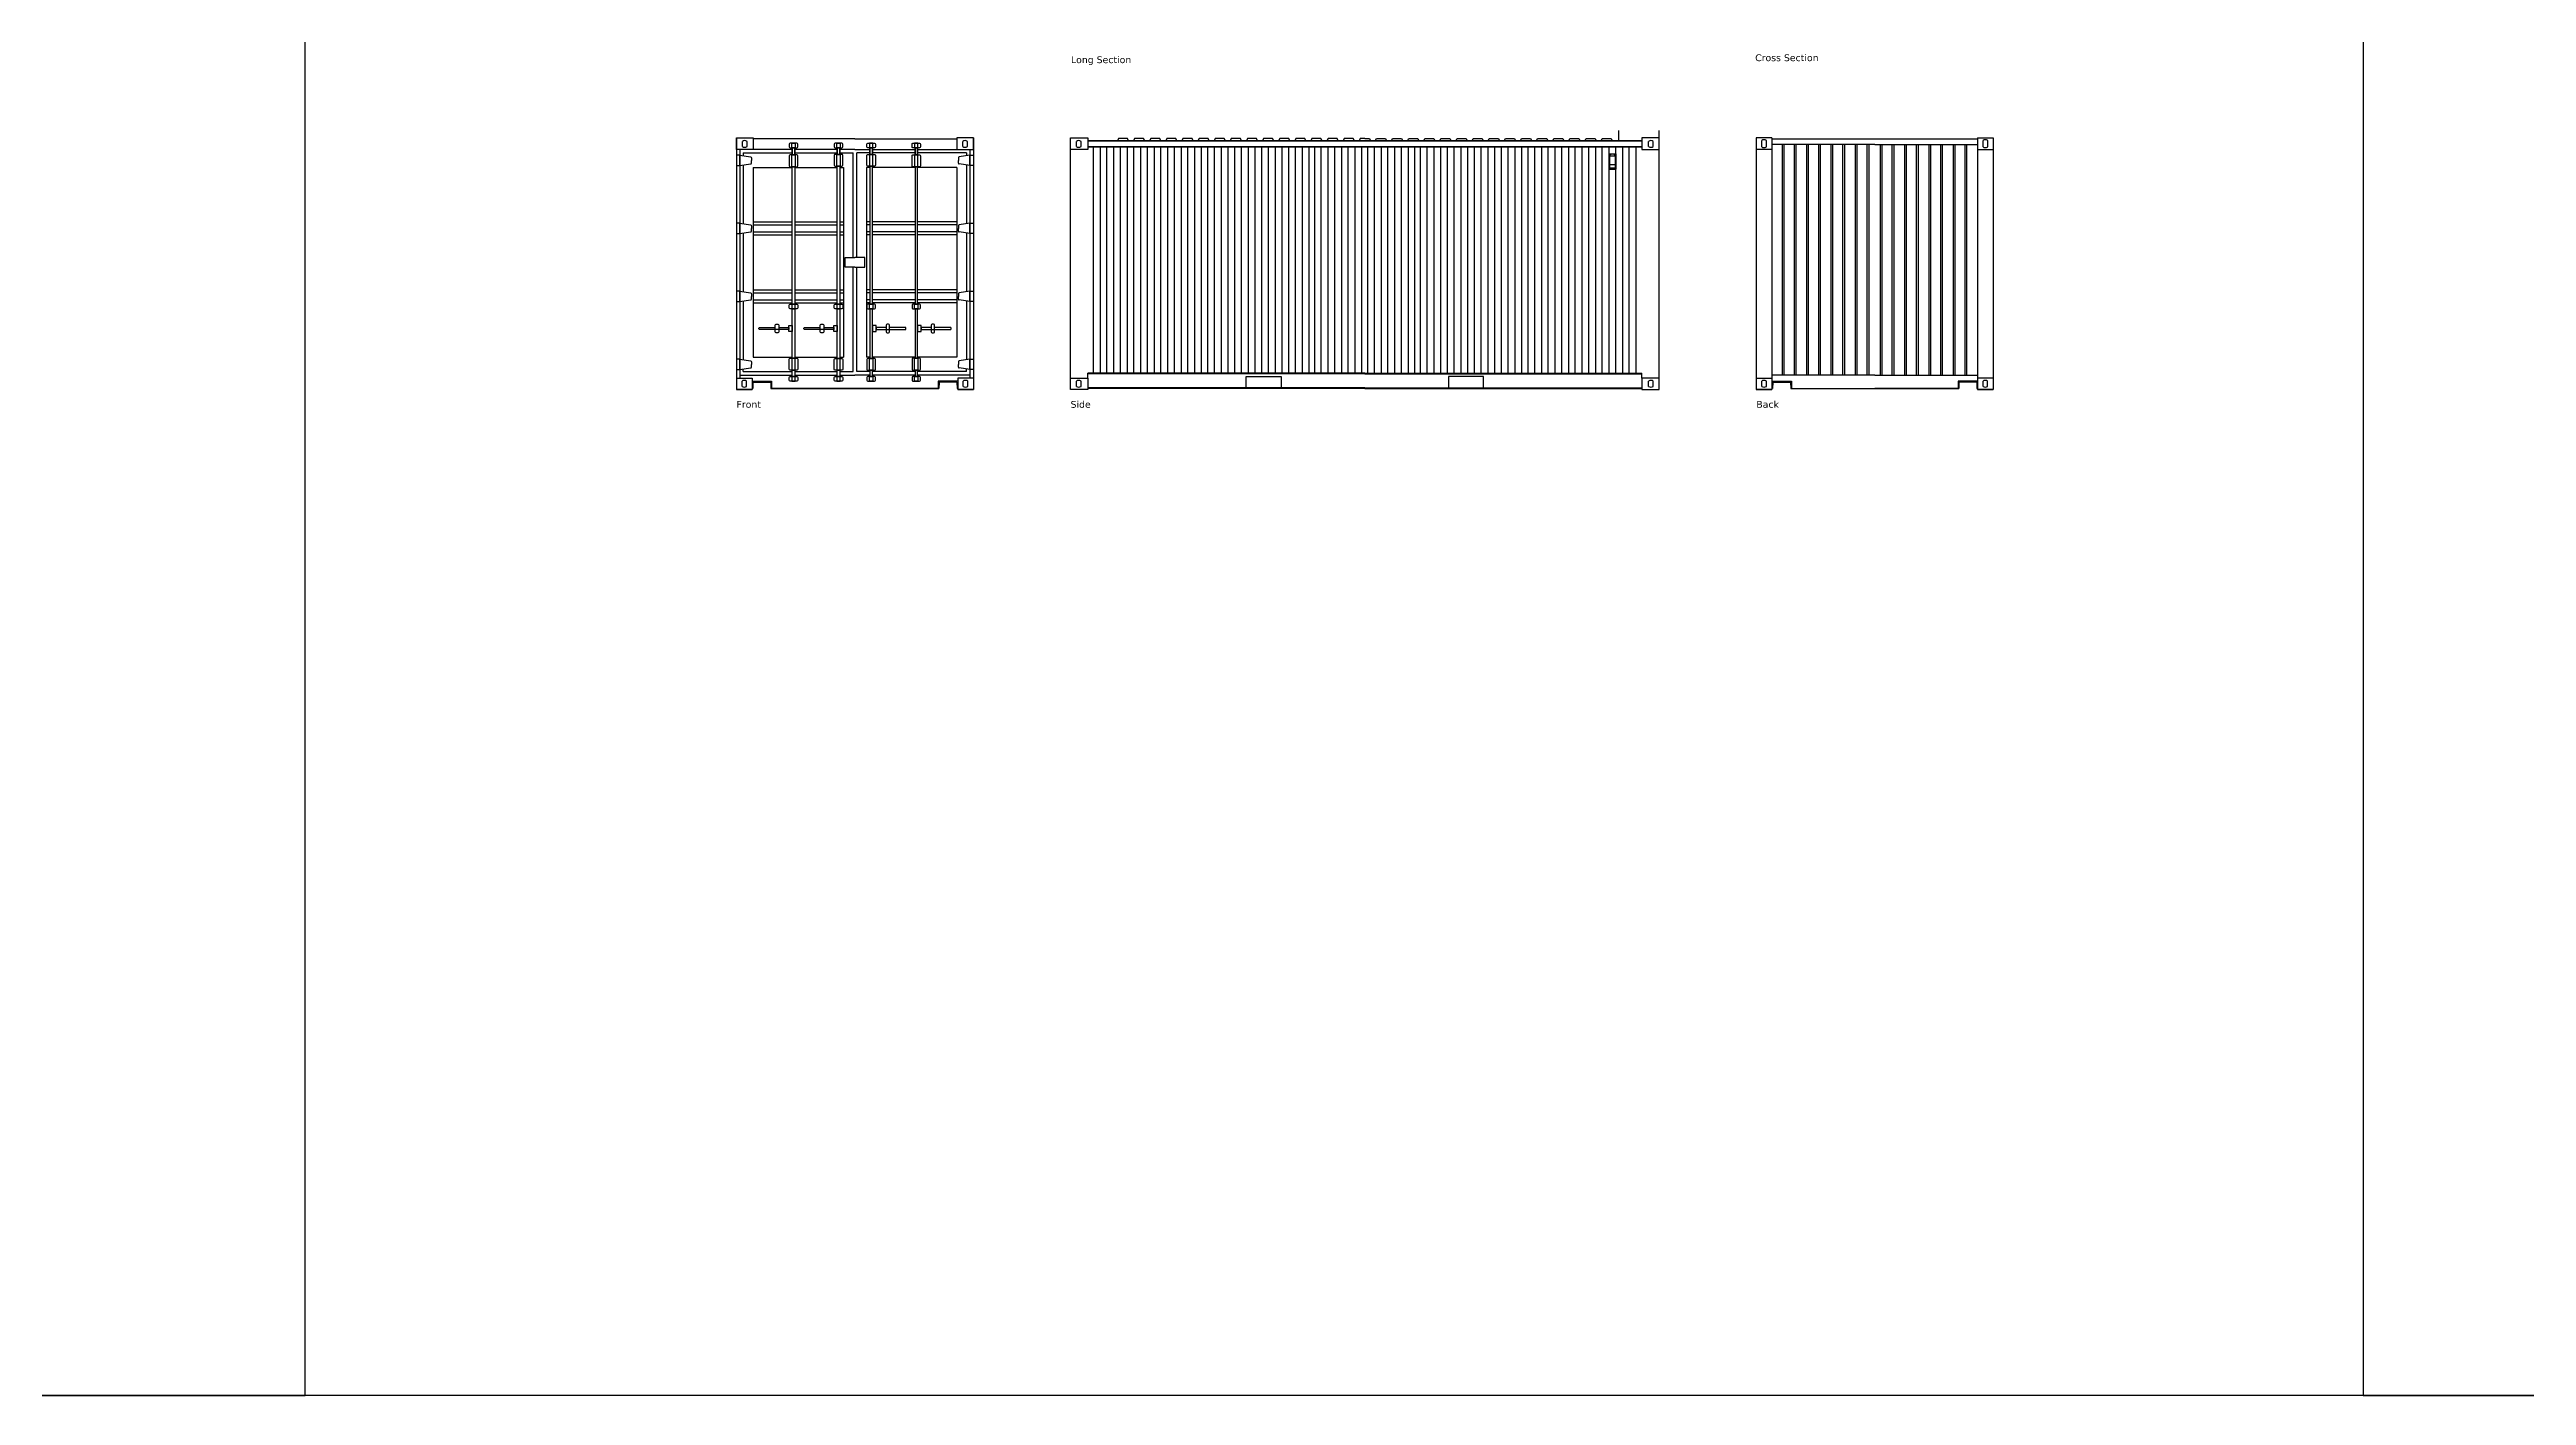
# Model space of a CAD drawing. Header units: millimetres. Extents: x -114891 to 6090, y -66971 to -39451.
# Drawn here: x -81290 to -55797, y -66971 to -53116 of the extents above; entities that cross this region are included whole.
import ezdxf

# ---------------------------------------------------------------- set-up
doc = ezdxf.new("R2010")
doc.units = ezdxf.units.MM
doc.header["$LTSCALE"] = 0.05
for name, color, linetype in [('1', 7, 'Continuous'), ('3', 7, 'Continuous'), ('Yellow', 40, 'Continuous')]:
    doc.layers.add(name, color=color, linetype=linetype)
doc.layers.add('text', color=7, linetype='Continuous', lineweight=5)
doc.styles.add('Normal', font='verdana.ttf', dxfattribs={"height": 2})

msp = doc.modelspace()

# ---------------------------------------------------------------- linework, layer by layer
at = {"layer": '1'}
for p, q in [((-74220.012, -54026.402), (-74220.012, -56617.402)), ((-74220.012, -54026.402), (-74220.012, -56617.402)), ((-73001.012, -54036.402), (-74050.012, -54036.402)), ((-73001.012, -54036.402), (-71952.012, -54036.402)), ((-71782.012, -54026.402), (-71782.012, -56617.402)), ((-71782.012, -54026.402), (-71782.012, -56617.402)), ((-65140.012, -54057.402), (-65140.012, -53949.75)), ((-64724.012, -54026.402), (-64724.012, -53949.75)), ((-63724.012, -54026.402), (-63724.012, -56617.402)), ((-63724.012, -54026.402), (-63724.012, -56617.402)), ((-63563.012, -54026.402), (-63724.012, -54026.402)), ((-63563.012, -54026.402), (-63563.012, -56617.402)), ((-63563.012, -54035.402), (-61447.012, -54035.402)), ((-61447.012, -54026.402), (-61447.012, -56617.402)), ((-61447.012, -54026.402), (-61286.012, -54026.402)), ((-61286.012, -54026.402), (-61286.012, -56617.402)), ((-61286.012, -54026.402), (-61286.012, -56617.402)), ((-74185.012, -54202.636), (-74220.012, -54202.636)), ((-74220.012, -54202.636), (-74220.012, -54310.974)), ((-74185.012, -54146.402), (-74185.012, -56497.402)), ((-74185.012, -54310.974), (-74185.012, -54202.636)), ((-74185.012, -54310.974), (-74074.728, -54294.651)), ((-73645.685, -54146.402), (-74169.532, -54146.402)), ((-74158.434, -54113.735), (-74158.434, -54061.488)), ((-74150.012, -54181.402), (-74150.012, -54208.524)), ((-74150.012, -54181.402), (-73645.685, -54181.402)), ((-74150.012, -54181.402), (-73645.685, -54181.402)), ((-74111.589, -54113.735), (-74111.589, -54061.488)), ((-74066.021, -54284.735), (-74066.021, -54257.92)), ((-73182.286, -54146.402), (-73619.339, -54146.402)), ((-73619.339, -54181.402), (-73182.286, -54181.402)), ((-73001.012, -54146.402), (-73155.94, -54146.402)), ((-73155.94, -54181.402), (-73019.012, -54181.402)), ((-73019.012, -55256.902), (-73019.012, -54181.402)), ((-73001.012, -54146.402), (-72846.083, -54146.402)), ((-72846.083, -54181.402), (-72983.012, -54181.402)), ((-72983.012, -55256.902), (-72983.012, -54181.402)), ((-72819.737, -54146.402), (-72382.685, -54146.402)), ((-72382.685, -54181.402), (-72819.737, -54181.402)), ((-72356.339, -54146.402), (-71832.492, -54146.402)), ((-71852.012, -54181.402), (-72356.339, -54181.402)), ((-71852.012, -54181.402), (-72356.339, -54181.402)), ((-71936.003, -54284.735), (-71936.003, -54257.92)), ((-71817.012, -54310.974), (-71927.296, -54294.651)), ((-71890.434, -54113.735), (-71890.434, -54061.488)), ((-71852.012, -54181.402), (-71852.012, -54208.524)), ((-71843.589, -54113.735), (-71843.589, -54061.488)), ((-71817.012, -54146.402), (-71817.012, -56497.402)), ((-71817.012, -54202.636), (-71782.012, -54202.636)), ((-71817.012, -54310.974), (-71817.012, -54202.636)), ((-71782.012, -54202.636), (-71782.012, -54310.974)), ((-70782.012, -56617.402), (-70782.012, -54126.402)), ((-70720.434, -54113.735), (-70720.434, -54061.488)), ((-70673.589, -54113.735), (-70673.589, -54061.488)), ((-64902.012, -54057.402), (-70604.012, -54057.402)), ((-70604.012, -54057.402), (-64902.012, -54057.402)), ((-64902.012, -54117.402), (-70604.012, -54117.402)), ((-70604.012, -54117.402), (-64902.012, -54117.402)), ((-70544.012, -56447.902), (-70544.012, -54117.402)), ((-65239.012, -54189.402), (-65171.012, -54189.402)), ((-65239.012, -54189.402), (-65239.012, -54349.402)), ((-65171.012, -54189.402), (-65171.012, -54349.402)), ((-64962.012, -56447.902), (-64962.012, -54117.402)), ((-64832.434, -54113.735), (-64832.434, -54061.488)), ((-64785.589, -54113.735), (-64785.589, -54061.488)), ((-64724.012, -56617.402), (-64724.012, -54126.402)), ((-63563.012, -54144.402), (-63724.012, -54144.402)), ((-63667.434, -54116.644), (-63667.434, -54054.397)), ((-63620.589, -54116.644), (-63620.589, -54054.397)), ((-62505.012, -54095.402), (-63563.012, -54095.402)), ((-62505.012, -54095.402), (-61447.012, -54095.402)), ((-61447.012, -54144.402), (-61286.012, -54144.402)), ((-61389.434, -54116.644), (-61389.434, -54054.397)), ((-61342.589, -54116.644), (-61342.589, -54054.397)), ((-74220.012, -54310.974), (-74185.012, -54310.974)), ((-74150.012, -54305.794), (-74150.012, -54908.524)), ((-74050.012, -54331.402), (-74050.012, -56282.402)), ((-74050.012, -54331.402), (-73645.685, -54331.402)), ((-73619.339, -54331.402), (-73182.286, -54331.402)), ((-73155.94, -54331.402), (-73119.012, -54331.402)), ((-73119.012, -54331.402), (-73119.012, -56282.402)), ((-72846.083, -54331.402), (-72883.012, -54331.402)), ((-72883.012, -54331.402), (-72883.012, -56282.402)), ((-72382.685, -54331.402), (-72819.737, -54331.402)), ((-71952.012, -54331.402), (-72356.339, -54331.402)), ((-71952.012, -54331.402), (-71952.012, -56282.402)), ((-71852.012, -54305.794), (-71852.012, -54908.524)), ((-71782.012, -54310.974), (-71817.012, -54310.974)), ((-65239.012, -54349.402), (-65171.012, -54349.402)), ((-65232.842, -54300.676), (-65177.182, -54300.676)), ((-74185.012, -54902.636), (-74220.012, -54902.636)), ((-74220.012, -54902.636), (-74220.012, -55010.974)), ((-74220.012, -55010.974), (-74185.012, -55010.974)), ((-74185.012, -55010.974), (-74185.012, -54902.636)), ((-74185.012, -55010.974), (-74074.728, -54994.651)), ((-74150.012, -55005.794), (-74150.012, -55608.524)), ((-74066.021, -54984.735), (-74066.021, -54957.92)), ((-74050.012, -54889.902), (-73645.685, -54889.902)), ((-74050.012, -54921.902), (-73645.685, -54921.902)), ((-74050.012, -54991.902), (-73645.685, -54991.902)), ((-74050.012, -55023.902), (-73645.685, -55023.902)), ((-73619.339, -54889.902), (-73182.286, -54889.902)), ((-73619.339, -54921.902), (-73182.286, -54921.902)), ((-73619.339, -54991.902), (-73182.286, -54991.902)), ((-73619.339, -55023.902), (-73182.286, -55023.902)), ((-73155.94, -54889.902), (-73119.012, -54889.902)), ((-73155.94, -54921.902), (-73119.012, -54921.902)), ((-73155.94, -54991.902), (-73119.012, -54991.902)), ((-73155.94, -55023.902), (-73119.012, -55023.902)), ((-72846.083, -54889.902), (-72883.012, -54889.902)), ((-72846.083, -54921.902), (-72883.012, -54921.902)), ((-72846.083, -54991.902), (-72883.012, -54991.902)), ((-72846.083, -55023.902), (-72883.012, -55023.902)), ((-72382.685, -54889.902), (-72819.737, -54889.902)), ((-72382.685, -54921.902), (-72819.737, -54921.902)), ((-72382.685, -54991.902), (-72819.737, -54991.902)), ((-72382.685, -55023.902), (-72819.737, -55023.902)), ((-71952.012, -54889.902), (-72356.339, -54889.902)), ((-71952.012, -54921.902), (-72356.339, -54921.902)), ((-71952.012, -54991.902), (-72356.339, -54991.902)), ((-71952.012, -55023.902), (-72356.339, -55023.902)), ((-71936.003, -54984.735), (-71936.003, -54957.92)), ((-71817.012, -55010.974), (-71927.296, -54994.651)), ((-71852.012, -55005.794), (-71852.012, -55608.524)), ((-71817.012, -54902.636), (-71782.012, -54902.636)), ((-71817.012, -55010.974), (-71817.012, -54902.636)), ((-71782.012, -55010.974), (-71817.012, -55010.974)), ((-71782.012, -54902.636), (-71782.012, -55010.974)), ((-73019.012, -56432.402), (-73019.012, -55356.902)), ((-72983.012, -56432.402), (-72983.012, -55356.902)), ((-74185.012, -55602.636), (-74220.012, -55602.636)), ((-74220.012, -55602.636), (-74220.012, -55710.974)), ((-74220.012, -55710.974), (-74185.012, -55710.974)), ((-74185.012, -55710.974), (-74185.012, -55602.636)), ((-74185.012, -55710.974), (-74074.728, -55694.651)), ((-74150.012, -55705.794), (-74150.012, -56308.524)), ((-74066.021, -55684.735), (-74066.021, -55657.92)), ((-74050.012, -55589.902), (-73645.685, -55589.902)), ((-74050.012, -55621.902), (-73645.685, -55621.902)), ((-74050.012, -55691.902), (-73645.685, -55691.902)), ((-74050.012, -55723.902), (-73645.685, -55723.902)), ((-73619.339, -55589.902), (-73182.286, -55589.902)), ((-73619.339, -55621.902), (-73182.286, -55621.902)), ((-73619.339, -55691.902), (-73182.286, -55691.902)), ((-73619.339, -55723.902), (-73182.286, -55723.902)), ((-73155.94, -55589.902), (-73119.012, -55589.902)), ((-73155.94, -55621.902), (-73119.012, -55621.902)), ((-73155.94, -55691.902), (-73119.012, -55691.902)), ((-73155.94, -55723.902), (-73119.012, -55723.902)), ((-72846.083, -55589.902), (-72883.012, -55589.902)), ((-72846.083, -55621.902), (-72883.012, -55621.902)), ((-72846.083, -55691.902), (-72883.012, -55691.902)), ((-72846.083, -55723.902), (-72883.012, -55723.902)), ((-72382.685, -55589.902), (-72819.737, -55589.902)), ((-72382.685, -55621.902), (-72819.737, -55621.902)), ((-72382.685, -55691.902), (-72819.737, -55691.902)), ((-72382.685, -55723.902), (-72819.737, -55723.902)), ((-71952.012, -55589.902), (-72356.339, -55589.902)), ((-71952.012, -55621.902), (-72356.339, -55621.902)), ((-71952.012, -55691.902), (-72356.339, -55691.902)), ((-71952.012, -55723.902), (-72356.339, -55723.902)), ((-71936.003, -55684.735), (-71936.003, -55657.92)), ((-71817.012, -55710.974), (-71927.296, -55694.651)), ((-71852.012, -55705.794), (-71852.012, -56308.524)), ((-71817.012, -55602.636), (-71782.012, -55602.636)), ((-71817.012, -55710.974), (-71817.012, -55602.636)), ((-71782.012, -55710.974), (-71817.012, -55710.974)), ((-71782.012, -55602.636), (-71782.012, -55710.974)), ((-74185.012, -56302.636), (-74220.012, -56302.636)), ((-74220.012, -56302.636), (-74220.012, -56410.974)), ((-74185.012, -56410.974), (-74185.012, -56302.636)), ((-74050.012, -56282.402), (-73645.685, -56282.402)), ((-73619.339, -56282.402), (-73182.286, -56282.402)), ((-73155.94, -56282.402), (-73119.012, -56282.402)), ((-72846.083, -56282.402), (-72883.012, -56282.402)), ((-72382.685, -56282.402), (-72819.737, -56282.402)), ((-71952.012, -56282.402), (-72356.339, -56282.402)), ((-71817.012, -56302.636), (-71782.012, -56302.636)), ((-71817.012, -56410.974), (-71817.012, -56302.636)), ((-71782.012, -56302.636), (-71782.012, -56410.974)), ((-74220.012, -56410.974), (-74185.012, -56410.974)), ((-74220.012, -56499.402), (-74059.012, -56499.402)), ((-74185.012, -56410.974), (-74074.728, -56394.651)), ((-74185.012, -56467.402), (-73645.685, -56467.402)), ((-74162.512, -56583.525), (-74162.512, -56531.279)), ((-74150.012, -56432.402), (-74149.593, -56405.732)), ((-74150.012, -56432.402), (-73645.685, -56432.402)), ((-74115.667, -56583.525), (-74115.667, -56531.279)), ((-74066.021, -56384.735), (-74066.021, -56357.92)), ((-74059.012, -56499.402), (-74059.012, -56617.402)), ((-74059.012, -56530.902), (-73859.012, -56530.902)), ((-74050.395, -56539.902), (-74053.202, -56605.902)), ((-74050.395, -56539.902), (-73867.629, -56539.902)), ((-73867.629, -56539.902), (-73864.821, -56605.902)), ((-73859.012, -56530.902), (-73859.012, -56605.902)), ((-73619.339, -56432.402), (-73182.286, -56432.402)), ((-73619.339, -56467.402), (-73182.286, -56467.402)), ((-73155.94, -56432.402), (-73019.012, -56432.402)), ((-73155.94, -56467.402), (-73001.012, -56467.402)), ((-72846.083, -56467.402), (-73001.012, -56467.402)), ((-72846.083, -56432.402), (-72983.012, -56432.402)), ((-72382.685, -56432.402), (-72819.737, -56432.402)), ((-72382.685, -56467.402), (-72819.737, -56467.402)), ((-71852.012, -56432.402), (-72356.339, -56432.402)), ((-71817.012, -56467.402), (-72356.339, -56467.402)), ((-72143.012, -56530.902), (-72143.012, -56605.902)), ((-71943.012, -56530.902), (-72143.012, -56530.902)), ((-72134.395, -56539.902), (-72137.202, -56605.902)), ((-71951.629, -56539.902), (-72134.395, -56539.902)), ((-71951.629, -56539.902), (-71948.821, -56605.902)), ((-71782.012, -56499.402), (-71943.012, -56499.402)), ((-71943.012, -56499.402), (-71943.012, -56617.402)), ((-71936.003, -56384.735), (-71936.003, -56357.92)), ((-71817.012, -56410.974), (-71927.296, -56394.651)), ((-71886.357, -56583.525), (-71886.357, -56531.279)), ((-71852.012, -56432.402), (-71852.43, -56405.732)), ((-71839.512, -56583.525), (-71839.512, -56531.279)), ((-71782.012, -56410.974), (-71817.012, -56410.974)), ((-70720.434, -56583.525), (-70720.434, -56531.279)), ((-70673.589, -56583.525), (-70673.589, -56531.279)), ((-67753.012, -56447.902), (-70604.012, -56447.902)), ((-70604.012, -56499.402), (-70604.012, -56447.902)), ((-67753.012, -56453.902), (-70604.012, -56453.902)), ((-67753.012, -56447.902), (-64902.012, -56447.902)), ((-67753.012, -56453.902), (-64902.012, -56453.902)), ((-64902.012, -56499.402), (-64902.012, -56447.902)), ((-64832.434, -56583.525), (-64832.434, -56531.279)), ((-64785.589, -56583.525), (-64785.589, -56531.279)), ((-63724.012, -56499.402), (-63563.012, -56499.402)), ((-63666.934, -56583.528), (-63666.934, -56531.281)), ((-63620.089, -56583.528), (-63620.089, -56531.281)), ((-62505.012, -56467.402), (-63563.012, -56467.402)), ((-63563.012, -56530.902), (-63363.012, -56530.902)), ((-63554.395, -56539.902), (-63557.202, -56605.902)), ((-63554.395, -56539.902), (-63371.629, -56539.902)), ((-63371.629, -56539.902), (-63368.821, -56605.902)), ((-63363.012, -56530.902), (-63363.012, -56605.902)), ((-62505.012, -56467.402), (-61447.012, -56467.402)), ((-61647.012, -56530.902), (-61647.012, -56605.902)), ((-61447.012, -56530.902), (-61647.012, -56530.902)), ((-61638.395, -56539.902), (-61641.202, -56605.902)), ((-61455.629, -56539.902), (-61638.395, -56539.902)), ((-61455.629, -56539.902), (-61452.821, -56605.902)), ((-61286.012, -56499.402), (-61447.012, -56499.402)), ((-61390.357, -56583.525), (-61390.357, -56531.279)), ((-61343.512, -56583.525), (-61343.512, -56531.279)), ((-74059.012, -56617.402), (-74220.012, -56617.402)), ((-74220.012, -56617.402), (-74059.012, -56617.402)), ((-74053.202, -56605.902), (-74059.012, -56605.902)), ((-73001.012, -56605.902), (-73864.821, -56605.902)), ((-73864.821, -56605.902), (-73001.012, -56605.902)), ((-73001.012, -56605.902), (-72137.202, -56605.902)), ((-72137.202, -56605.902), (-73001.012, -56605.902)), ((-71948.821, -56605.902), (-71943.012, -56605.902)), ((-71943.012, -56617.402), (-71782.012, -56617.402)), ((-71782.012, -56617.402), (-71943.012, -56617.402)), ((-67753.012, -56599.902), (-70604.012, -56599.902)), ((-67753.012, -56605.902), (-70604.012, -56605.902)), ((-67753.012, -56599.902), (-64902.012, -56599.902)), ((-67753.012, -56605.902), (-64902.012, -56605.902)), ((-63563.012, -56617.402), (-63724.012, -56617.402)), ((-63724.012, -56617.402), (-63563.012, -56617.402)), ((-63557.202, -56605.902), (-63563.012, -56605.902)), ((-63368.821, -56605.902), (-62505.012, -56605.902)), ((-62505.012, -56605.902), (-61641.202, -56605.902)), ((-61641.202, -56605.902), (-62505.012, -56605.902)), ((-61452.821, -56605.902), (-61447.012, -56605.902)), ((-61447.012, -56617.402), (-61286.012, -56617.402)), ((-61286.012, -56617.402), (-61447.012, -56617.402))]:
    msp.add_line(p, q, dxfattribs=at)
at = {"layer": '1', "elevation": 0, "flags": 128}
for points in [[(-74050.012, -54146.402), (-74220.012, -54146.402), (-74220.012, -54026.402), (-74050.012, -54026.402)], [(-71952.012, -54146.402), (-71782.012, -54146.402), (-71782.012, -54026.402), (-71952.012, -54026.402)], [(-70604.012, -54144.402), (-70782.012, -54144.402), (-70782.012, -54026.402), (-70604.012, -54026.402)], [(-64902.012, -54144.402), (-64724.012, -54144.402), (-64724.012, -54026.402), (-64902.012, -54026.402)], [(-73650.134, -54081.759), (-73614.889, -54081.759), (-73614.889, -54127.27), (-73650.134, -54127.27)], [(-73650.134, -54200.504), (-73614.889, -54200.504), (-73614.889, -54323.275), (-73650.134, -54323.275)], [(-73186.736, -54081.759), (-73151.491, -54081.759), (-73151.491, -54127.27), (-73186.736, -54127.27)], [(-73186.736, -54195.467), (-73151.491, -54195.467), (-73151.491, -54318.239), (-73186.736, -54318.239)], [(-72815.288, -54081.759), (-72850.533, -54081.759), (-72850.533, -54127.27), (-72815.288, -54127.27)], [(-72815.288, -54195.467), (-72850.533, -54195.467), (-72850.533, -54318.239), (-72815.288, -54318.239)], [(-72351.889, -54081.759), (-72387.134, -54081.759), (-72387.134, -54127.27), (-72351.889, -54127.27)], [(-72351.889, -54200.504), (-72387.134, -54200.504), (-72387.134, -54323.275), (-72351.889, -54323.275)], [(-73650.134, -55784.994), (-73614.889, -55784.994), (-73614.889, -55737.432), (-73650.134, -55737.432)], [(-73186.736, -55784.994), (-73151.491, -55784.994), (-73151.491, -55737.432), (-73186.736, -55737.432)], [(-72815.288, -55784.994), (-72850.533, -55784.994), (-72850.533, -55737.432), (-72815.288, -55737.432)], [(-72351.889, -55784.994), (-72387.134, -55784.994), (-72387.134, -55737.432), (-72351.889, -55737.432)], [(-73682.924, -55957.351), (-73645.685, -55957.351), (-73645.685, -56019.007), (-73682.924, -56019.007)], [(-73219.525, -55957.351), (-73182.286, -55957.351), (-73182.286, -56019.007), (-73219.525, -56019.007)], [(-72782.498, -55957.351), (-72819.737, -55957.351), (-72819.737, -56019.007), (-72782.498, -56019.007)], [(-72319.1, -55957.351), (-72356.339, -55957.351), (-72356.339, -56019.007), (-72319.1, -56019.007)], [(-73650.134, -56417.841), (-73614.889, -56417.841), (-73614.889, -56295.069), (-73650.134, -56295.069)], [(-73186.736, -56418.681), (-73151.491, -56418.681), (-73151.491, -56295.91), (-73186.736, -56295.91)], [(-72815.288, -56418.681), (-72850.533, -56418.681), (-72850.533, -56295.91), (-72815.288, -56295.91)], [(-72351.889, -56417.841), (-72387.134, -56417.841), (-72387.134, -56295.069), (-72351.889, -56295.069)], [(-73650.134, -56528.56), (-73614.889, -56528.56), (-73614.889, -56483.048), (-73650.134, -56483.048)], [(-73186.736, -56528.56), (-73151.491, -56528.56), (-73151.491, -56483.048), (-73186.736, -56483.048)], [(-72815.288, -56528.56), (-72850.533, -56528.56), (-72850.533, -56483.048), (-72815.288, -56483.048)], [(-72351.889, -56528.56), (-72387.134, -56528.56), (-72387.134, -56483.048), (-72351.889, -56483.048)], [(-70604.012, -56617.402), (-70782.012, -56617.402), (-70782.012, -56499.402), (-70604.012, -56499.402)], [(-64902.012, -56617.402), (-64724.012, -56617.402), (-64724.012, -56499.402), (-64902.012, -56499.402)]]:
    msp.add_lwpolyline(points, close=True, dxfattribs=at)
for points in [[(-70158.999, -54057.402), (-70180.534, -54057.402, -0.279958999), (-70184.084, -54055.245), (-70195.344, -54033.559, 0.279958999), (-70198.894, -54031.402), (-70285.034, -54031.402, 0.279958999), (-70288.584, -54033.559), (-70299.844, -54055.245, -0.279958999), (-70303.394, -54057.402), (-70324.929, -54057.402)], [(-69993.069, -54057.402), (-70014.604, -54057.402, -0.279958999), (-70018.154, -54055.245), (-70029.414, -54033.559, 0.279958999), (-70032.964, -54031.402), (-70119.104, -54031.402, 0.279958999), (-70122.654, -54033.559), (-70133.914, -54055.245, -0.279958999), (-70137.464, -54057.402), (-70158.999, -54057.402)], [(-69827.138, -54057.402), (-69848.673, -54057.402, -0.279958999), (-69852.223, -54055.245), (-69863.484, -54033.559, 0.279958999), (-69867.034, -54031.402), (-69953.173, -54031.402, 0.279958999), (-69956.723, -54033.559), (-69967.984, -54055.245, -0.279958999), (-69971.534, -54057.402), (-69993.069, -54057.402)], [(-69661.208, -54057.402), (-69682.743, -54057.402, -0.279958999), (-69686.293, -54055.245), (-69697.554, -54033.559, 0.279958999), (-69701.104, -54031.402), (-69787.243, -54031.402, 0.279958999), (-69790.793, -54033.559), (-69802.054, -54055.245, -0.279958999), (-69805.604, -54057.402), (-69827.138, -54057.402)], [(-69495.278, -54057.402), (-69516.813, -54057.402, -0.279958999), (-69520.363, -54055.245), (-69531.623, -54033.559, 0.279958999), (-69535.173, -54031.402), (-69621.313, -54031.402, 0.279958999), (-69624.863, -54033.559), (-69636.123, -54055.245, -0.279958999), (-69639.673, -54057.402), (-69661.208, -54057.402)], [(-69329.348, -54057.402), (-69350.883, -54057.402, -0.279958999), (-69354.433, -54055.245), (-69365.693, -54033.559, 0.279958999), (-69369.243, -54031.402), (-69455.383, -54031.402, 0.279958999), (-69458.933, -54033.559), (-69470.193, -54055.245, -0.279958999), (-69473.743, -54057.402), (-69495.278, -54057.402)], [(-69163.418, -54057.402), (-69184.953, -54057.402, -0.279958999), (-69188.503, -54055.245), (-69199.763, -54033.559, 0.279958999), (-69203.313, -54031.402), (-69289.453, -54031.402, 0.279958999), (-69293.003, -54033.559), (-69304.263, -54055.245, -0.279958999), (-69307.813, -54057.402), (-69329.348, -54057.402)], [(-68997.488, -54057.402), (-69019.023, -54057.402, -0.279958999), (-69022.573, -54055.245), (-69033.833, -54033.559, 0.279958999), (-69037.383, -54031.402), (-69123.523, -54031.402, 0.279958999), (-69127.073, -54033.559), (-69138.333, -54055.245, -0.279958999), (-69141.883, -54057.402), (-69163.418, -54057.402)], [(-68831.558, -54057.402), (-68853.093, -54057.402, -0.279958999), (-68856.643, -54055.245), (-68867.903, -54033.559, 0.279958999), (-68871.453, -54031.402), (-68957.593, -54031.402, 0.279958999), (-68961.143, -54033.559), (-68972.403, -54055.245, -0.279958999), (-68975.953, -54057.402), (-68997.488, -54057.402)], [(-68665.627, -54057.402), (-68687.162, -54057.402, -0.279958999), (-68690.712, -54055.245), (-68701.973, -54033.559, 0.279958999), (-68705.523, -54031.402), (-68791.662, -54031.402, 0.279958999), (-68795.212, -54033.559), (-68806.473, -54055.245, -0.279958999), (-68810.023, -54057.402), (-68831.558, -54057.402)], [(-68499.697, -54057.402), (-68521.232, -54057.402, -0.279958999), (-68524.782, -54055.245), (-68536.043, -54033.559, 0.279958999), (-68539.593, -54031.402), (-68625.732, -54031.402, 0.279958999), (-68629.282, -54033.559), (-68640.543, -54055.245, -0.279958999), (-68644.093, -54057.402), (-68665.627, -54057.402)], [(-68333.767, -54057.402), (-68355.302, -54057.402, -0.279958999), (-68358.852, -54055.245), (-68370.112, -54033.559, 0.279958999), (-68373.662, -54031.402), (-68459.802, -54031.402, 0.279958999), (-68463.352, -54033.559), (-68474.612, -54055.245, -0.279958999), (-68478.162, -54057.402), (-68499.697, -54057.402)], [(-68167.837, -54057.402), (-68189.372, -54057.402, -0.279958999), (-68192.922, -54055.245), (-68204.182, -54033.559, 0.279958999), (-68207.732, -54031.402), (-68293.872, -54031.402, 0.279958999), (-68297.422, -54033.559), (-68308.682, -54055.245, -0.279958999), (-68312.232, -54057.402), (-68333.767, -54057.402)], [(-68001.907, -54057.402), (-68023.442, -54057.402, -0.279958999), (-68026.992, -54055.245), (-68038.252, -54033.559, 0.279958999), (-68041.802, -54031.402), (-68127.942, -54031.402, 0.279958999), (-68131.492, -54033.559), (-68142.752, -54055.245, -0.279958999), (-68146.302, -54057.402), (-68167.837, -54057.402)], [(-67835.977, -54057.402), (-67857.512, -54057.402, -0.279958999), (-67861.062, -54055.245), (-67872.322, -54033.559, 0.279958999), (-67875.872, -54031.402), (-67962.012, -54031.402, 0.279958999), (-67965.562, -54033.559), (-67976.822, -54055.245, -0.279958999), (-67980.372, -54057.402), (-68001.907, -54057.402)], [(-67753.012, -54031.402), (-67796.082, -54031.402, 0.279958999), (-67799.632, -54033.559), (-67810.892, -54055.245, -0.279958999), (-67814.442, -54057.402), (-67835.977, -54057.402)], [(-67753.012, -54031.402), (-67709.942, -54031.402, -0.279958999), (-67706.392, -54033.559), (-67695.132, -54055.245, 0.279958999), (-67691.582, -54057.402), (-67670.047, -54057.402)], [(-67670.047, -54057.402), (-67648.512, -54057.402, 0.279958999), (-67644.962, -54055.245), (-67633.701, -54033.559, -0.279958999), (-67630.151, -54031.402), (-67544.012, -54031.402, -0.279958999), (-67540.462, -54033.559), (-67529.201, -54055.245, 0.279958999), (-67525.651, -54057.402), (-67504.117, -54057.402)], [(-67504.117, -54057.402), (-67482.582, -54057.402, 0.279958999), (-67479.032, -54055.245), (-67467.771, -54033.559, -0.279958999), (-67464.221, -54031.402), (-67378.082, -54031.402, -0.279958999), (-67374.532, -54033.559), (-67363.271, -54055.245, 0.279958999), (-67359.721, -54057.402), (-67338.186, -54057.402)], [(-67338.186, -54057.402), (-67316.651, -54057.402, 0.279958999), (-67313.101, -54055.245), (-67301.841, -54033.559, -0.279958999), (-67298.291, -54031.402), (-67212.151, -54031.402, -0.279958999), (-67208.601, -54033.559), (-67197.341, -54055.245, 0.279958999), (-67193.791, -54057.402), (-67172.256, -54057.402)], [(-67172.256, -54057.402), (-67150.721, -54057.402, 0.279958999), (-67147.171, -54055.245), (-67135.911, -54033.559, -0.279958999), (-67132.361, -54031.402), (-67046.221, -54031.402, -0.279958999), (-67042.671, -54033.559), (-67031.411, -54055.245, 0.279958999), (-67027.861, -54057.402), (-67006.326, -54057.402)], [(-67006.326, -54057.402), (-66984.791, -54057.402, 0.279958999), (-66981.241, -54055.245), (-66969.981, -54033.559, -0.279958999), (-66966.431, -54031.402), (-66880.291, -54031.402, -0.279958999), (-66876.741, -54033.559), (-66865.481, -54055.245, 0.279958999), (-66861.931, -54057.402), (-66840.396, -54057.402)], [(-66840.396, -54057.402), (-66818.861, -54057.402, 0.279958999), (-66815.311, -54055.245), (-66804.051, -54033.559, -0.279958999), (-66800.501, -54031.402), (-66714.361, -54031.402, -0.279958999), (-66710.811, -54033.559), (-66699.551, -54055.245, 0.279958999), (-66696.001, -54057.402), (-66674.466, -54057.402)], [(-66674.466, -54057.402), (-66652.931, -54057.402, 0.279958999), (-66649.381, -54055.245), (-66638.121, -54033.559, -0.279958999), (-66634.571, -54031.402), (-66548.431, -54031.402, -0.279958999), (-66544.881, -54033.559), (-66533.621, -54055.245, 0.279958999), (-66530.071, -54057.402), (-66508.536, -54057.402)], [(-66508.536, -54057.402), (-66487.001, -54057.402, 0.279958999), (-66483.451, -54055.245), (-66472.19, -54033.559, -0.279958999), (-66468.64, -54031.402), (-66382.501, -54031.402, -0.279958999), (-66378.951, -54033.559), (-66367.69, -54055.245, 0.279958999), (-66364.14, -54057.402), (-66342.606, -54057.402)], [(-66342.606, -54057.402), (-66321.071, -54057.402, 0.279958999), (-66317.521, -54055.245), (-66306.26, -54033.559, -0.279958999), (-66302.71, -54031.402), (-66216.571, -54031.402, -0.279958999), (-66213.021, -54033.559), (-66201.76, -54055.245, 0.279958999), (-66198.21, -54057.402), (-66176.675, -54057.402)], [(-66176.675, -54057.402), (-66155.14, -54057.402, 0.279958999), (-66151.59, -54055.245), (-66140.33, -54033.559, -0.279958999), (-66136.78, -54031.402), (-66050.64, -54031.402, -0.279958999), (-66047.09, -54033.559), (-66035.83, -54055.245, 0.279958999), (-66032.28, -54057.402), (-66010.745, -54057.402)], [(-66010.745, -54057.402), (-65989.21, -54057.402, 0.279958999), (-65985.66, -54055.245), (-65974.4, -54033.559, -0.279958999), (-65970.85, -54031.402), (-65884.71, -54031.402, -0.279958999), (-65881.16, -54033.559), (-65869.9, -54055.245, 0.279958999), (-65866.35, -54057.402), (-65844.815, -54057.402)], [(-65844.815, -54057.402), (-65823.28, -54057.402, 0.279958999), (-65819.73, -54055.245), (-65808.47, -54033.559, -0.279958999), (-65804.92, -54031.402), (-65718.78, -54031.402, -0.279958999), (-65715.23, -54033.559), (-65703.97, -54055.245, 0.279958999), (-65700.42, -54057.402), (-65678.885, -54057.402)], [(-65678.885, -54057.402), (-65657.35, -54057.402, 0.279958999), (-65653.8, -54055.245), (-65642.54, -54033.559, -0.279958999), (-65638.99, -54031.402), (-65552.85, -54031.402, -0.279958999), (-65549.3, -54033.559), (-65538.04, -54055.245, 0.279958999), (-65534.49, -54057.402), (-65512.955, -54057.402)], [(-65512.955, -54057.402), (-65491.42, -54057.402, 0.279958999), (-65487.87, -54055.245), (-65476.61, -54033.559, -0.279958999), (-65473.06, -54031.402), (-65386.92, -54031.402, -0.279958999), (-65383.37, -54033.559), (-65372.11, -54055.245, 0.279958999), (-65368.56, -54057.402), (-65347.025, -54057.402)], [(-65347.025, -54057.402), (-65325.49, -54057.402, 0.279958999), (-65321.94, -54055.245), (-65310.679, -54033.559, -0.279958999), (-65307.13, -54031.402), (-65220.99, -54031.402, -0.279958999), (-65217.44, -54033.559), (-65206.179, -54055.245, 0.279958999), (-65202.63, -54057.402), (-65181.095, -54057.402)], [(-74185.012, -54202.636), (-74074.728, -54221.19, -0.376731032), (-74066.021, -54231.106), (-74066.021, -54257.92)], [(-71817.012, -54202.636), (-71927.296, -54221.19, 0.376731032), (-71936.003, -54231.106), (-71936.003, -54257.92)], [(-74185.012, -54902.636), (-74074.728, -54921.19, -0.376731032), (-74066.021, -54931.106), (-74066.021, -54957.92)], [(-71817.012, -54902.636), (-71927.296, -54921.19, 0.376731032), (-71936.003, -54931.106), (-71936.003, -54957.92)], [(-74185.012, -55602.636), (-74074.728, -55621.19, -0.376731032), (-74066.021, -55631.106), (-74066.021, -55657.92)], [(-71817.012, -55602.636), (-71927.296, -55621.19, 0.376731032), (-71936.003, -55631.106), (-71936.003, -55657.92)], [(-73785.006, -55976.267), (-73682.924, -55976.267), (-73682.924, -56000.09), (-73979.954, -56000.09, -0.414213562), (-73989.954, -55990.09), (-73989.954, -55986.267, -0.414213562), (-73979.954, -55976.267), (-73821.353, -55976.267)], [(-73321.607, -55976.267), (-73219.525, -55976.267), (-73219.525, -56000.09), (-73516.555, -56000.09, -0.414213562), (-73526.555, -55990.09), (-73526.555, -55986.267, -0.414213562), (-73516.555, -55976.267), (-73357.954, -55976.267)], [(-72680.416, -55976.267), (-72782.498, -55976.267), (-72782.498, -56000.09), (-72485.468, -56000.09, 0.414213562), (-72475.468, -55990.09), (-72475.468, -55986.267, 0.414213562), (-72485.468, -55976.267), (-72644.069, -55976.267)], [(-72217.018, -55976.267), (-72319.1, -55976.267), (-72319.1, -56000.09), (-72022.07, -56000.09, 0.414213562), (-72012.07, -55990.09), (-72012.07, -55986.267, 0.414213562), (-72022.07, -55976.267), (-72180.67, -55976.267)], [(-74185.012, -56302.636), (-74074.728, -56321.19, -0.376731032), (-74066.021, -56331.106), (-74066.021, -56357.92)], [(-71817.012, -56302.636), (-71927.296, -56321.19, 0.376731032), (-71936.003, -56331.106), (-71936.003, -56357.92)]]:
    msp.add_lwpolyline(points, format="xyb", dxfattribs=at)
for points in [[(-73666.453, -54127.27), (-73598.571, -54127.27, 0.414213562), (-73588.571, -54117.27), (-73588.571, -54091.759, 0.414213562), (-73598.571, -54081.759), (-73666.453, -54081.759, 0.414213562), (-73676.453, -54091.759), (-73676.453, -54117.27, 0.414213562)], [(-73666.453, -54323.275), (-73598.571, -54323.275, 0.414213562), (-73588.571, -54313.275), (-73588.571, -54210.504, 0.414213562), (-73598.571, -54200.504), (-73666.453, -54200.504, 0.414213562), (-73676.453, -54210.504), (-73676.453, -54313.275, 0.414213562)], [(-73203.054, -54127.27), (-73135.172, -54127.27, 0.414213562), (-73125.172, -54117.27), (-73125.172, -54091.759, 0.414213562), (-73135.172, -54081.759), (-73203.054, -54081.759, 0.414213562), (-73213.054, -54091.759), (-73213.054, -54117.27, 0.414213562)], [(-73203.054, -54318.239), (-73135.172, -54318.239, 0.414213562), (-73125.172, -54308.239), (-73125.172, -54205.467, 0.414213562), (-73135.172, -54195.467), (-73203.054, -54195.467, 0.414213562), (-73213.054, -54205.467), (-73213.054, -54308.239, 0.414213562)], [(-72798.969, -54127.27), (-72866.851, -54127.27, -0.414213562), (-72876.851, -54117.27), (-72876.851, -54091.759, -0.414213562), (-72866.851, -54081.759), (-72798.969, -54081.759, -0.414213562), (-72788.969, -54091.759), (-72788.969, -54117.27, -0.414213562)], [(-72798.969, -54318.239), (-72866.851, -54318.239, -0.414213562), (-72876.851, -54308.239), (-72876.851, -54205.467, -0.414213562), (-72866.851, -54195.467), (-72798.969, -54195.467, -0.414213562), (-72788.969, -54205.467), (-72788.969, -54308.239, -0.414213562)], [(-72335.571, -54127.27), (-72403.453, -54127.27, -0.414213562), (-72413.453, -54117.27), (-72413.453, -54091.759, -0.414213562), (-72403.453, -54081.759), (-72335.571, -54081.759, -0.414213562), (-72325.571, -54091.759), (-72325.571, -54117.27, -0.414213562)], [(-72335.571, -54323.275), (-72403.453, -54323.275, -0.414213562), (-72413.453, -54313.275), (-72413.453, -54210.504, -0.414213562), (-72403.453, -54200.504), (-72335.571, -54200.504, -0.414213562), (-72325.571, -54210.504), (-72325.571, -54313.275, -0.414213562)], [(-65226.842, -54210.042), (-65183.182, -54210.042, -0.414213562), (-65177.182, -54216.042), (-65177.182, -54331.02, -0.414213562), (-65183.182, -54337.02), (-65226.842, -54337.02, -0.414213562), (-65232.842, -54331.02), (-65232.842, -54216.042, -0.414213562)], [(-73666.453, -55737.432), (-73598.571, -55737.432, -0.414213562), (-73588.571, -55747.432), (-73588.571, -55774.994, -0.414213562), (-73598.571, -55784.994), (-73666.453, -55784.994, -0.414213562), (-73676.453, -55774.994), (-73676.453, -55747.432, -0.414213562)], [(-73203.054, -55737.432), (-73135.172, -55737.432, -0.414213562), (-73125.172, -55747.432), (-73125.172, -55774.994, -0.414213562), (-73135.172, -55784.994), (-73203.054, -55784.994, -0.414213562), (-73213.054, -55774.994), (-73213.054, -55747.432, -0.414213562)], [(-72798.969, -55737.432), (-72866.851, -55737.432, 0.414213562), (-72876.851, -55747.432), (-72876.851, -55774.994, 0.414213562), (-72866.851, -55784.994), (-72798.969, -55784.994, 0.414213562), (-72788.969, -55774.994), (-72788.969, -55747.432, 0.414213562)], [(-72335.571, -55737.432), (-72403.453, -55737.432, 0.414213562), (-72413.453, -55747.432), (-72413.453, -55774.994, 0.414213562), (-72403.453, -55784.994), (-72335.571, -55784.994, 0.414213562), (-72325.571, -55774.994), (-72325.571, -55747.432, 0.414213562)], [(-73785.006, -55954.238), (-73785.006, -56022.12, -0.414213562), (-73795.006, -56032.12), (-73811.353, -56032.12, -0.414213562), (-73821.353, -56022.12), (-73821.353, -55954.238, -0.414213562), (-73811.353, -55944.238), (-73795.006, -55944.238, -0.414213562)], [(-73321.607, -55954.238), (-73321.607, -56022.12, -0.414213562), (-73331.607, -56032.12), (-73347.954, -56032.12, -0.414213562), (-73357.954, -56022.12), (-73357.954, -55954.238, -0.414213562), (-73347.954, -55944.238), (-73331.607, -55944.238, -0.414213562)], [(-72680.416, -55954.238), (-72680.416, -56022.12, 0.414213562), (-72670.416, -56032.12), (-72654.069, -56032.12, 0.414213562), (-72644.069, -56022.12), (-72644.069, -55954.238, 0.414213562), (-72654.069, -55944.238), (-72670.416, -55944.238, 0.414213562)], [(-72217.018, -55954.238), (-72217.018, -56022.12, 0.414213562), (-72207.018, -56032.12), (-72190.67, -56032.12, 0.414213562), (-72180.67, -56022.12), (-72180.67, -55954.238, 0.414213562), (-72190.67, -55944.238), (-72207.018, -55944.238, 0.414213562)], [(-73666.453, -56295.069), (-73598.571, -56295.069, -0.414213562), (-73588.571, -56305.069), (-73588.571, -56407.841, -0.414213562), (-73598.571, -56417.841), (-73666.453, -56417.841, -0.414213562), (-73676.453, -56407.841), (-73676.453, -56305.069, -0.414213562)], [(-73203.054, -56295.91), (-73135.172, -56295.91, -0.414213562), (-73125.172, -56305.91), (-73125.172, -56408.681, -0.414213562), (-73135.172, -56418.681), (-73203.054, -56418.681, -0.414213562), (-73213.054, -56408.681), (-73213.054, -56305.91, -0.414213562)], [(-72798.969, -56295.91), (-72866.851, -56295.91, 0.414213562), (-72876.851, -56305.91), (-72876.851, -56408.681, 0.414213562), (-72866.851, -56418.681), (-72798.969, -56418.681, 0.414213562), (-72788.969, -56408.681), (-72788.969, -56305.91, 0.414213562)], [(-72335.571, -56295.069), (-72403.453, -56295.069, 0.414213562), (-72413.453, -56305.069), (-72413.453, -56407.841, 0.414213562), (-72403.453, -56417.841), (-72335.571, -56417.841, 0.414213562), (-72325.571, -56407.841), (-72325.571, -56305.069, 0.414213562)], [(-73666.453, -56483.048), (-73598.571, -56483.048, -0.414213562), (-73588.571, -56493.048), (-73588.571, -56518.56, -0.414213562), (-73598.571, -56528.56), (-73666.453, -56528.56, -0.414213562), (-73676.453, -56518.56), (-73676.453, -56493.048, -0.414213562)], [(-73203.054, -56483.048), (-73135.172, -56483.048, -0.414213562), (-73125.172, -56493.048), (-73125.172, -56518.56, -0.414213562), (-73135.172, -56528.56), (-73203.054, -56528.56, -0.414213562), (-73213.054, -56518.56), (-73213.054, -56493.048, -0.414213562)], [(-72798.969, -56483.048), (-72866.851, -56483.048, 0.414213562), (-72876.851, -56493.048), (-72876.851, -56518.56, 0.414213562), (-72866.851, -56528.56), (-72798.969, -56528.56, 0.414213562), (-72788.969, -56518.56), (-72788.969, -56493.048, 0.414213562)], [(-72335.571, -56483.048), (-72403.453, -56483.048, 0.414213562), (-72413.453, -56493.048), (-72413.453, -56518.56, 0.414213562), (-72403.453, -56528.56), (-72335.571, -56528.56, 0.414213562), (-72325.571, -56518.56), (-72325.571, -56493.048, 0.414213562)]]:
    msp.add_lwpolyline(points, format="xyb", close=True, dxfattribs=at)
for points in [[(-73645.685, -54200.504), (-73645.685, -54127.27), (-73619.339, -54127.27), (-73619.339, -54200.504)], [(-73619.339, -54200.504), (-73619.339, -54127.27), (-73645.685, -54127.27), (-73645.685, -54200.504)], [(-73182.286, -54195.467), (-73182.286, -54127.27), (-73155.94, -54127.27), (-73155.94, -54195.467)], [(-73155.94, -54195.467), (-73155.94, -54127.27), (-73182.286, -54127.27), (-73182.286, -54195.467)], [(-72819.737, -54195.467), (-72819.737, -54127.27), (-72846.083, -54127.27), (-72846.083, -54195.467)], [(-72846.083, -54195.467), (-72846.083, -54127.27), (-72819.737, -54127.27), (-72819.737, -54195.467)], [(-72356.339, -54200.504), (-72356.339, -54127.27), (-72382.685, -54127.27), (-72382.685, -54200.504)], [(-72382.685, -54200.504), (-72382.685, -54127.27), (-72356.339, -54127.27), (-72356.339, -54200.504)], [(-73645.685, -55737.432), (-73645.685, -54323.275)], [(-73619.339, -54323.275), (-73619.339, -55737.432)], [(-73182.286, -55737.432), (-73182.286, -54318.239)], [(-73155.94, -54318.239), (-73155.94, -55737.432)], [(-72846.083, -54318.239), (-72846.083, -55737.432)], [(-72819.737, -55737.432), (-72819.737, -54318.239)], [(-72382.685, -54323.275), (-72382.685, -55737.432)], [(-72356.339, -55737.432), (-72356.339, -54323.275)], [(-73001.012, -55356.902), (-73101.267, -55356.902), (-73101.267, -55256.902), (-73001.012, -55256.902)], [(-73001.012, -55356.902), (-72900.757, -55356.902), (-72900.757, -55256.902), (-73001.012, -55256.902)], [(-73645.685, -56295.069), (-73645.685, -55784.994)], [(-73619.339, -55784.994), (-73619.339, -56295.069)], [(-73182.286, -56295.91), (-73182.286, -55784.994)], [(-73155.94, -55784.994), (-73155.94, -56295.91)], [(-72846.083, -55784.994), (-72846.083, -56295.91)], [(-72819.737, -56295.91), (-72819.737, -55784.994)], [(-72382.685, -55784.994), (-72382.685, -56295.069)], [(-72356.339, -56295.069), (-72356.339, -55784.994)], [(-73619.339, -56417.841), (-73619.339, -56483.048), (-73645.685, -56483.048), (-73645.685, -56417.841)], [(-73155.94, -56418.681), (-73155.94, -56483.048), (-73182.286, -56483.048), (-73182.286, -56418.681)], [(-72846.083, -56418.681), (-72846.083, -56483.048), (-72819.737, -56483.048), (-72819.737, -56418.681)], [(-72382.685, -56417.841), (-72382.685, -56483.048), (-72356.339, -56483.048), (-72356.339, -56417.841)], [(-68973.012, -56599.902), (-68973.012, -56483.902), (-68613.012, -56483.902), (-68613.012, -56599.902)], [(-66533.012, -56599.902), (-66533.012, -56483.902), (-66893.012, -56483.902), (-66893.012, -56599.902)]]:
    msp.add_lwpolyline(points, dxfattribs=at)
at = {"layer": '1'}
for centre in [(-65227.771, -54197.283), (-65182.253, -54197.283), (-65205.012, -54343.12)]:
    msp.add_circle(centre, 3.141, dxfattribs=at)
for centre, radius, start, end in [((-74135.012, -54087.612), 35.086, 48.1204528, 131.8795472), ((-74135.012, -54087.612), 35.086, 228.1204528, 311.8795472), ((-74076.021, -54284.735), 10, 277.4282051, 0), ((-71926.003, -54284.735), 10, 180, 262.5717949), ((-71867.012, -54087.612), 35.086, 48.1204528, 131.8795472), ((-71867.012, -54087.612), 35.086, 228.1204528, 311.8795472), ((-70697.012, -54087.612), 35.086, 48.1204528, 131.8795472), ((-70697.012, -54087.612), 35.086, 228.1204528, 311.8795472), ((-64809.012, -54087.612), 35.086, 48.1204528, 131.8795472), ((-64809.012, -54087.612), 35.086, 228.1204528, 311.8795472), ((-63644.012, -54080.521), 35.086, 48.1204528, 131.8795472), ((-63644.012, -54090.521), 35.086, 228.1204528, 311.8795472), ((-61366.012, -54080.521), 35.086, 48.1204528, 131.8795472), ((-61366.012, -54090.521), 35.086, 228.1204528, 311.8795472), ((-74076.021, -54984.735), 10, 277.4282051, 0), ((-71926.003, -54984.735), 10, 180, 262.5717949), ((-74076.021, -55684.735), 10, 277.4282051, 0), ((-71926.003, -55684.735), 10, 180, 262.5717949), ((-74139.089, -56557.402), 35.086, 48.1204528, 131.8795472), ((-74139.089, -56557.402), 35.086, 228.1204528, 311.8795472), ((-74076.021, -56384.735), 10, 277.4282051, 0), ((-71926.003, -56384.735), 10, 180, 262.5717949), ((-71862.934, -56557.402), 35.086, 48.1204528, 131.8795472), ((-71862.934, -56557.402), 35.086, 228.1204528, 311.8795472), ((-70697.012, -56557.402), 35.086, 48.1204528, 131.8795472), ((-70697.012, -56557.402), 35.086, 228.1204528, 311.8795472), ((-64809.012, -56557.402), 35.086, 48.1204528, 131.8795472), ((-64809.012, -56557.402), 35.086, 228.1204528, 311.8795472), ((-63643.512, -56557.405), 35.086, 48.1204528, 131.8795472), ((-63643.512, -56557.405), 35.086, 228.1204528, 311.8795472), ((-61366.934, -56557.402), 35.086, 48.1204528, 131.8795472), ((-61366.934, -56557.402), 35.086, 228.1204528, 311.8795472)]:
    msp.add_arc(centre, radius, start, end, dxfattribs=at)
at = {"layer": '3', "color": 251}
for p, q in [((-70475.012, -56447.902), (-70475.012, -54117.402)), ((-70407.012, -56447.902), (-70407.012, -54117.402)), ((-70335.012, -56447.902), (-70335.012, -54117.402)), ((-70267.012, -56447.902), (-70267.012, -54117.402)), ((-70197.012, -56447.902), (-70197.012, -54117.402)), ((-70129.012, -56447.902), (-70129.012, -54117.402)), ((-70057.012, -56447.902), (-70057.012, -54117.402)), ((-69989.012, -56447.902), (-69989.012, -54117.402)), ((-69919.012, -56447.902), (-69919.012, -54117.402)), ((-69851.012, -56447.902), (-69851.012, -54117.402)), ((-69779.012, -56447.902), (-69779.012, -54117.402)), ((-69711.012, -56447.902), (-69711.012, -54117.402)), ((-69641.012, -56447.902), (-69641.012, -54117.402)), ((-69573.012, -56447.902), (-69573.012, -54117.402)), ((-69501.012, -56447.902), (-69501.012, -54117.402)), ((-69433.012, -56447.902), (-69433.012, -54117.402)), ((-69369.012, -56447.902), (-69369.012, -54117.402)), ((-69301.012, -56447.902), (-69301.012, -54117.402)), ((-69229.012, -56447.902), (-69229.012, -54117.402)), ((-69161.012, -56447.902), (-69161.012, -54117.402)), ((-69091.012, -56447.902), (-69091.012, -54117.402)), ((-69023.012, -56447.902), (-69023.012, -54117.402)), ((-68951.012, -56447.902), (-68951.012, -54117.402)), ((-68883.012, -56447.902), (-68883.012, -54117.402)), ((-68813.012, -56447.902), (-68813.012, -54117.402)), ((-68745.012, -56447.902), (-68745.012, -54117.402)), ((-68673.012, -56447.902), (-68673.012, -54117.402)), ((-68605.012, -56447.902), (-68605.012, -54117.402)), ((-68535.012, -56447.902), (-68535.012, -54117.402)), ((-68467.012, -56447.902), (-68467.012, -54117.402)), ((-68395.012, -56447.902), (-68395.012, -54117.402)), ((-68327.012, -56447.902), (-68327.012, -54117.402)), ((-68269.012, -56447.902), (-68269.012, -54117.402)), ((-68201.012, -56447.902), (-68201.012, -54117.402)), ((-68129.012, -56447.902), (-68129.012, -54117.402)), ((-68061.012, -56447.902), (-68061.012, -54117.402)), ((-67991.012, -56447.902), (-67991.012, -54117.402)), ((-67923.012, -56447.902), (-67923.012, -54117.402)), ((-67851.012, -56447.902), (-67851.012, -54117.402)), ((-67783.012, -56447.902), (-67783.012, -54117.402)), ((-67723.012, -56447.902), (-67723.012, -54117.402)), ((-67655.012, -56447.902), (-67655.012, -54117.402)), ((-67583.012, -56447.902), (-67583.012, -54117.402)), ((-67515.012, -56447.902), (-67515.012, -54117.402)), ((-67445.012, -56447.902), (-67445.012, -54117.402)), ((-67377.012, -56447.902), (-67377.012, -54117.402)), ((-67305.012, -56447.902), (-67305.012, -54117.402)), ((-67237.012, -56447.902), (-67237.012, -54117.402)), ((-67179.012, -56447.902), (-67179.012, -54117.402)), ((-67111.012, -56447.902), (-67111.012, -54117.402)), ((-67039.012, -56447.902), (-67039.012, -54117.402)), ((-66971.012, -56447.902), (-66971.012, -54117.402)), ((-66901.012, -56447.902), (-66901.012, -54117.402)), ((-66833.012, -56447.902), (-66833.012, -54117.402)), ((-66761.012, -56447.902), (-66761.012, -54117.402)), ((-66693.012, -56447.902), (-66693.012, -54117.402)), ((-66623.012, -56447.902), (-66623.012, -54117.402)), ((-66555.012, -56447.902), (-66555.012, -54117.402)), ((-66483.012, -56447.902), (-66483.012, -54117.402)), ((-66415.012, -56447.902), (-66415.012, -54117.402)), ((-66345.012, -56447.902), (-66345.012, -54117.402)), ((-66277.012, -56447.902), (-66277.012, -54117.402)), ((-66205.012, -56447.902), (-66205.012, -54117.402)), ((-66137.012, -56447.902), (-66137.012, -54117.402)), ((-66073.012, -56447.902), (-66073.012, -54117.402)), ((-66005.012, -56447.902), (-66005.012, -54117.402)), ((-65933.012, -56447.902), (-65933.012, -54117.402)), ((-65865.012, -56447.902), (-65865.012, -54117.402)), ((-65795.012, -56447.902), (-65795.012, -54117.402)), ((-65727.012, -56447.902), (-65727.012, -54117.402)), ((-65655.012, -56447.902), (-65655.012, -54117.402)), ((-65587.012, -56447.902), (-65587.012, -54117.402)), ((-65517.012, -56447.902), (-65517.012, -54117.402)), ((-65449.012, -56447.902), (-65449.012, -54117.402)), ((-65377.012, -56447.902), (-65377.012, -54117.402)), ((-65309.012, -56447.902), (-65309.012, -54117.402)), ((-65239.012, -56447.902), (-65239.012, -54117.402)), ((-65171.012, -56447.902), (-65171.012, -54117.402)), ((-65099.012, -56447.902), (-65099.012, -54117.402)), ((-65031.012, -56447.902), (-65031.012, -54117.402)), ((-63454.012, -56467.402), (-63454.012, -54095.402)), ((-63436.012, -56467.402), (-63436.012, -54095.402)), ((-63332.012, -56467.402), (-63332.012, -54095.402)), ((-63314.012, -56467.402), (-63314.012, -54095.402)), ((-63314.012, -56467.402), (-63314.012, -54095.402)), ((-63204.012, -56467.402), (-63204.012, -54095.402)), ((-63186.012, -56467.402), (-63186.012, -54095.402)), ((-63082.012, -56467.402), (-63082.012, -54095.402)), ((-63064.012, -56467.402), (-63064.012, -54095.402)), ((-63064.012, -56467.402), (-63064.012, -54095.402)), ((-62954.012, -56467.402), (-62954.012, -54095.402)), ((-62936.012, -56467.402), (-62936.012, -54095.402)), ((-62832.012, -56467.402), (-62832.012, -54095.402)), ((-62814.012, -56467.402), (-62814.012, -54095.402)), ((-62814.012, -56467.402), (-62814.012, -54095.402)), ((-62704.012, -56467.402), (-62704.012, -54095.402)), ((-62686.012, -56467.402), (-62686.012, -54095.402)), ((-62582.012, -56467.402), (-62582.012, -54095.402)), ((-62564.012, -56467.402), (-62564.012, -54095.402)), ((-62564.012, -56467.402), (-62564.012, -54095.402)), ((-62446.012, -56467.402), (-62446.012, -54095.402)), ((-62446.012, -56467.402), (-62446.012, -54095.402)), ((-62428.012, -56467.402), (-62428.012, -54095.402)), ((-62324.012, -56467.402), (-62324.012, -54095.402)), ((-62306.012, -56467.402), (-62306.012, -54095.402)), ((-62196.012, -56467.402), (-62196.012, -54095.402)), ((-62196.012, -56467.402), (-62196.012, -54095.402)), ((-62178.012, -56467.402), (-62178.012, -54095.402)), ((-62074.012, -56467.402), (-62074.012, -54095.402)), ((-62056.012, -56467.402), (-62056.012, -54095.402)), ((-61946.012, -56467.402), (-61946.012, -54095.402)), ((-61946.012, -56467.402), (-61946.012, -54095.402)), ((-61928.012, -56467.402), (-61928.012, -54095.402)), ((-61824.012, -56467.402), (-61824.012, -54095.402)), ((-61806.012, -56467.402), (-61806.012, -54095.402)), ((-61696.012, -56467.402), (-61696.012, -54095.402)), ((-61696.012, -56467.402), (-61696.012, -54095.402)), ((-61678.012, -56467.402), (-61678.012, -54095.402)), ((-61574.012, -56467.402), (-61574.012, -54095.402)), ((-61556.012, -56467.402), (-61556.012, -54095.402))]:
    msp.add_line(p, q, dxfattribs=at)
at = {"layer": 'Yellow'}
for p, q in [((-78660.147, -66971.254), (-78660.147, -39451.308)), ((-57478.585, -39451.308), (-57478.585, -66971.254)), ((6089.687, -66971.254), (-114891.36, -66971.254)), ((-97970.185, -66971.254), (-78660.147, -66971.254)), ((-57478.585, -66971.254), (-35059.379, -66971.254))]:
    msp.add_line(p, q, dxfattribs=at)

# ---------------------------------------------------------------- texts
at = {"layer": 'text', "char_height": 70, "width": 9326.75044, "attachment_point": 1, "style": 'Normal'}
for s, insert in [('Long Section', (-70778.012, -53186.4)), ('Cross Section', (-63735.647, -53166.095)), ('Front', (-74220.012, -56734.069)), ('Side', (-70782.012, -56734.069)), ('Back', (-63724.012, -56734.069))]:
    msp.add_mtext(s, dxfattribs=dict(at, insert=insert))

doc.saveas('drawing.dxf')
